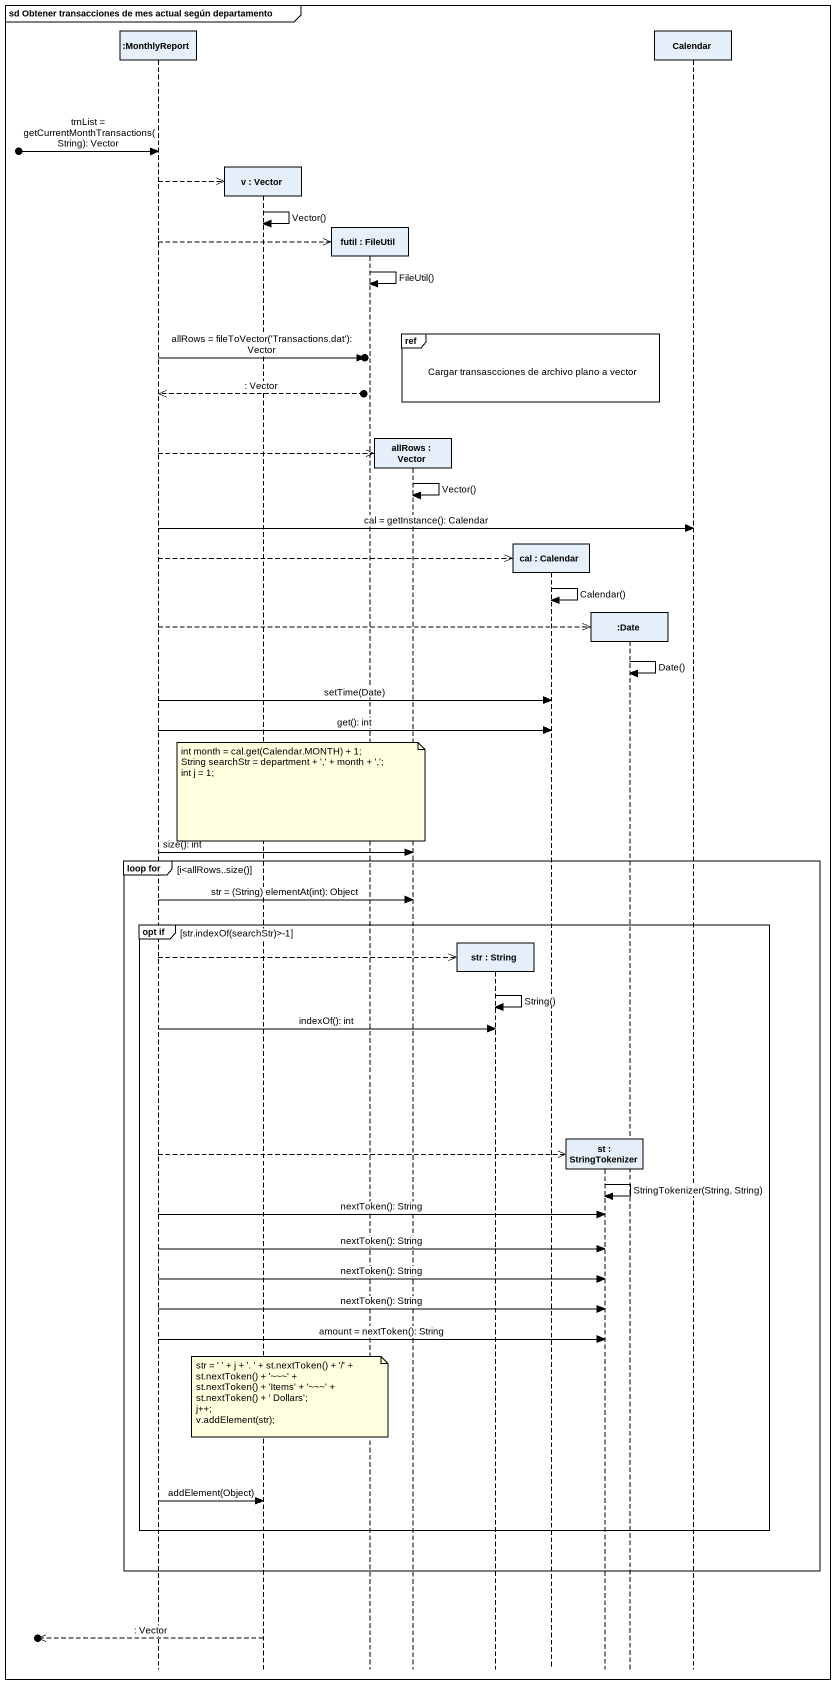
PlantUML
@startuml
mainframe sd Obtener transacciones de mes actual según departamento
hide footbox
participant ":MonthlyReport" as MonthlyReport
participant "v : Vector" as v
participant "futil : FileUtil" as futil
participant "allRows : Vector" as allRows
participant "str : String" as str
participant "cal : Calendar" as cal
participant "st : StringTokenizer" as st
participant ":Date" as Date
participant Calendar

[o-> MonthlyReport : trnList = getCurrentMonthTransactions(String): Vector
MonthlyReport -->> v **
v -> v : Vector()
MonthlyReport -->> futil **
futil -> futil : FileUtil()
ref over allRows, str, cal, st, Date : Cargar transascciones de archivo plano a vector
MonthlyReport ->o] : allRows = fileToVector('Transactions.dat'): Vector
MonthlyReport <<--o] : : Vector
MonthlyReport -->> allRows **
allRows -> allRows : Vector()
MonthlyReport -> Calendar : cal = getInstance(): Calendar
MonthlyReport -->> cal **
cal -> cal : Calendar()
MonthlyReport -->> Date **
Date -> Date : Date()
MonthlyReport -> cal : setTime(Date)
MonthlyReport -> cal : get(): int
note over v
  int month = cal.get(Calendar.MONTH) + 1;
  String searchStr = department + ',' + month + ',';
  int j = 1;
end note
MonthlyReport -> allRows : size(): int
group loop for [i<allRows..size()]
  MonthlyReport -> allRows : str = (String) elementAt(int): Object
  group opt if [str.indexOf(searchStr)>-1]
    MonthlyReport -->> str **
    str -> str : String()
    MonthlyReport -> str : indexOf(): int
    MonthlyReport -->> st **
    st -> st : StringTokenizer(String, String)
    MonthlyReport -> st : nextToken(): String
    MonthlyReport -> st : nextToken(): String
    MonthlyReport -> st : nextToken(): String
    MonthlyReport -> st : nextToken(): String
    MonthlyReport -> st : amount = nextToken(): String
    note over v
      str = ' ' + j + '. ' + st.nextToken() + '/' +
      st.nextToken() + '~~~' +
      st.nextToken() + 'Items' + '~~~' +
      st.nextToken() + ' Dollars';
      j++;
      v.addElement(str);
    end note
    MonthlyReport -> v : addElement(Object)
  end
end
[o<<-- v : : Vector
@enduml
